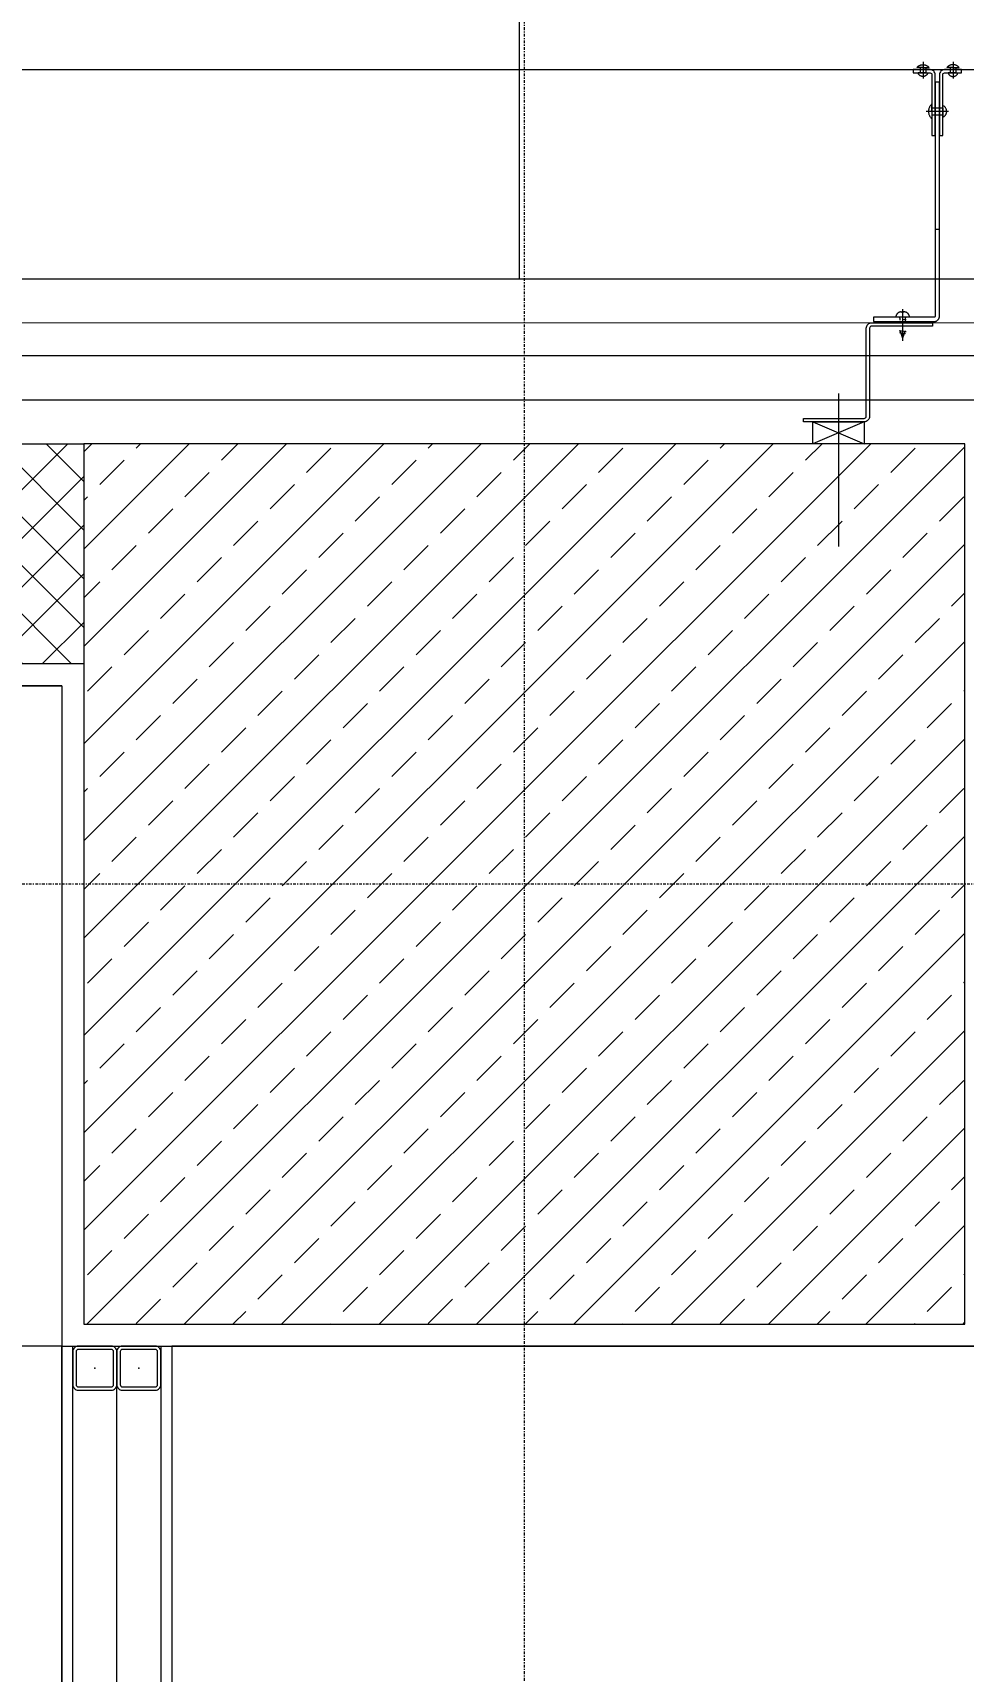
# Model space of a CAD drawing. Extents: x -1439 to 23780, y -1362 to 4476.
# Drawn here: x 8522.9 to 8607.4, y 2713.5 to 2862.4 of the extents above; entities that cross this region are included whole.
import ezdxf
from ezdxf.enums import TextEntityAlignment as Align

# ---------------------------------------------------------------- set-up
doc = ezdxf.new("R2010")
doc.units = 0
doc.header["$MEASUREMENT"] = 0
doc.linetypes.add('Audi$0$DASHDOT2', pattern=[0.5, 0.25, -0.125, 0, -0.125])
doc.layers.get('0').update_dxf_attribs({"color": 9, "lineweight": 9})
for name, color, linetype, lineweight in [('Audi$0$00', 8, 'Continuous', 9), ('Audi$0$01', 8, 'Continuous', 9), ('Audi$0$05', 8, 'Continuous', 9), ('Audi$0$06D', 8, 'Continuous', 9), ('Audi$0$09W', 8, 'Continuous', 9), ('Audi$0$10', 8, 'Continuous', 9), ('Audi$0$11', 8, 'Continuous', 9), ('Audi$0$14', 8, 'Continuous', 9), ('Audi$0$22', 8, 'Continuous', 9), ('Audi$0$24', 8, 'Audi$0$DASHDOT2', 9), ('Audi$0$33', 8, 'Audi$0$BATTING', 9), ('Audi$0$35', 8, 'Continuous', 9)]:
    doc.layers.add(name, color=color, linetype=linetype, lineweight=lineweight)
doc.styles.add('Audi$0$Arial', font='arial.ttf', dxfattribs={"height": 2.5})
doc.linetypes.add('Audi$0$BATTING', pattern='A,0.0001,-0.1,[134,ltypeshp.shx,S=0.1,R=0,X=-0.1,Y=0],-0.2,[134,ltypeshp.shx,S=0.1,R=180,X=0.1,Y=0],-0.1', length=0.4001)

# ---------------------------------------------------------------- blocks, each defined once
blk = doc.blocks.new('Audi$0$gr-p-birim eleman')
for p, q in [((12.5, 0), (425, 0)), ((425, 0), (425, -60)), ((425, -60), (12.5, -60))]:
    blk.add_line(p, q)
blk = doc.blocks.new('Audi$0$0_wallno')
blk.add_lwpolyline([(-7.84, 1.5), (7.942, 1.5), (7.942, -1.5), (-7.84, -1.5)], close=True)
blk.add_lwpolyline([(7.942, 0), (16.132, 0)])
at = {"style": 'Audi$0$Arial'}
blk.add_attdef('GENISLIK', text='', height=2, dxfattribs=at).set_placement((8.442, 0), align=Align.BOTTOM_LEFT)
blk.add_attdef('DUVARNO', text='', height=2, dxfattribs=at).set_placement((0, 0), align=Align.MIDDLE_CENTER)
blk.add_attdef('YUKSEKLIK', text='', height=2, dxfattribs=at).set_placement((8.442, -0.5), align=Align.TOP_LEFT)
blk = doc.blocks.new('Audi$0$p-kolon_80x80')
at = {"layer": 'Audi$0$09W'}
h = blk.add_hatch(dxfattribs=at)
h.set_pattern_fill('ANSI33', color=256, scale=25, style=0)
h.set_pattern_definition([(45, (-1222.5, -385), (-4.419417, 4.419417), []), (45, (-1218.0806, -385), (-4.419417, 4.419417), [3.125, -1.5625])])
h.paths.add_polyline_path([(-40, -40), (40, -40), (40, 40), (-40, 40)])
blk.add_lwpolyline([(-40, -40), (40, -40), (40, 40), (-40, 40)], close=True)
blk = doc.blocks.new('Audi$0$p- alum kaplama profil')
at = {"lineweight": 13}
blk.add_lwpolyline([(7.12, 12.59), (7.12, 26.49)], dxfattribs=at)
at = {"lineweight": 5}
blk.add_lwpolyline([(9.44, 15.16), (4.79, 15.16), (4.79, 17.16), (9.44, 17.16)], close=True, dxfattribs=at)
for points in [[(4.79, 15.16), (9.44, 17.16)], [(9.44, 15.16), (4.79, 17.16)]]:
    blk.add_lwpolyline(points, dxfattribs=at)
at = {"lineweight": 18}
blk.add_lwpolyline([(4.09, 6.16), (-1.41, 6.16), (-1.41, 6.46), (4.09, 6.46, 0.414214), (4.29, 6.66), (4.29, 14.66, -0.414214), (4.79, 15.16), (10.29, 15.16), (10.29, 14.86), (4.79, 14.86, 0.414214), (4.59, 14.66), (4.59, 6.66, -0.414214)], format="xyb", close=True, dxfattribs=at)
blk.add_lwpolyline([(-2.06, 5.56), (-2.06, -2.34), (-2.06, -15.69), (-1.66, -15.69), (-1.66, -2.34), (-1.66, 5.56), (-1.66, 5.56), (-1.66, 5.57), (-1.66, 5.57), (-1.66, 5.58), (-1.66, 5.58), (-1.65, 5.59), (-1.65, 5.59), (-1.65, 5.59), (-1.65, 5.6), (-1.65, 5.6), (-1.64, 5.61), (-1.64, 5.61), (-1.64, 5.62), (-1.64, 5.62), (-1.63, 5.62), (-1.63, 5.63), (-1.63, 5.63), (-1.62, 5.63), (-1.62, 5.64), (-1.61, 5.64), (-1.61, 5.64), (-1.61, 5.64), (-1.6, 5.65), (-1.6, 5.65), (-1.59, 5.65), (-1.59, 5.65), (-1.58, 5.65), (-1.58, 5.65), (-1.57, 5.66), (-1.57, 5.66), (-1.56, 5.66), (-1.56, 5.66), (3.94, 5.66), (3.94, 6.06), (-1.56, 6.06), (-1.58, 6.06), (-1.61, 6.05), (-1.63, 6.05), (-1.66, 6.05), (-1.68, 6.04), (-1.7, 6.03), (-1.73, 6.03), (-1.75, 6.02), (-1.77, 6.01), (-1.79, 6), (-1.82, 5.99), (-1.84, 5.97), (-1.86, 5.96), (-1.88, 5.94), (-1.89, 5.93), (-1.91, 5.91), (-1.93, 5.89), (-1.95, 5.87), (-1.96, 5.85), (-1.97, 5.83), (-1.99, 5.81), (-2, 5.79), (-2.01, 5.77), (-2.02, 5.75), (-2.03, 5.72), (-2.04, 5.7), (-2.04, 5.68), (-2.05, 5.65), (-2.05, 5.63), (-2.06, 5.61), (-2.06, 5.58)], close=True)
blk.add_lwpolyline([(-1.66, -2.34), (-2.06, -2.34)])
for points in [[(-2.36, -10.84), (-2.36, -16.39), (-2.36, -16.39, -0.414214), (-2.51, -16.54), (-2.51, -16.54), (-4.06, -16.54), (-4.06, -16.84), (-2.51, -16.84), (-2.51, -16.84, 0.414214), (-2.06, -16.39), (-2.06, -10.84)], [(-1.36, -10.84), (-1.66, -10.84), (-1.66, -16.39, 0.414214), (-1.21, -16.84), (-1.21, -16.84), (0.34, -16.84), (0.34, -16.54), (-1.21, -16.54), (-1.21, -16.54, -0.414214), (-1.36, -16.39), (-1.36, -16.39)]]:
    blk.add_lwpolyline(points, format="xyb", close=True)
for points in [[(1.05, 6.91, -10), (1.29, 7.56, -10)], [(1.29, 4.93, -10), (1.29, 7.8, -10)], [(1.53, 6.82, -10), (1.29, 7.56, -10)], [(1.61, 6.87, -10), (0.98, 6.96, -10)], [(1.56, 7.05, -10), (1.02, 7.13, -10)], [(1.05, 5.83, -10), (1.05, 6.01, -10)], [(1.29, 6.16, -10), (1.29, 6.26, -10)], [(0.67, 5.66, -10), (1.91, 5.66, -10)], [(0.67, 5.66, -10), (0.67, 5.64, -10), (0.67, 5.62, -10), (0.67, 5.6, -10), (0.68, 5.58, -10), (0.68, 5.56, -10), (0.69, 5.54, -10), (0.69, 5.52, -10), (0.7, 5.5, -10), (0.7, 5.48, -10), (0.71, 5.46, -10), (0.72, 5.45, -10), (0.73, 5.43, -10), (0.74, 5.41, -10), (0.75, 5.4, -10), (0.76, 5.38, -10), (0.77, 5.36, -10), (0.79, 5.35, -10), (0.8, 5.33, -10), (0.81, 5.32, -10), (0.83, 5.31, -10), (0.84, 5.29, -10), (0.86, 5.28, -10), (0.87, 5.27, -10), (0.89, 5.26, -10), (0.91, 5.25, -10), (0.92, 5.24, -10), (0.94, 5.23, -10), (0.96, 5.22, -10), (0.98, 5.21, -10), (1, 5.21, -10), (1.02, 5.2, -10), (1.03, 5.2, -10)], [(0.96, 5.66, -10), (0.97, 5.66, -10), (0.97, 5.66, -10), (0.97, 5.66, -10), (0.98, 5.66, -10), (0.98, 5.66, -10), (0.99, 5.66, -10), (0.99, 5.66, -10), (1, 5.66, -10), (1, 5.67, -10), (1, 5.67, -10), (1.01, 5.67, -10), (1.01, 5.67, -10), (1.01, 5.67, -10), (1.02, 5.68, -10), (1.02, 5.68, -10), (1.02, 5.68, -10), (1.03, 5.69, -10), (1.03, 5.69, -10), (1.03, 5.69, -10), (1.04, 5.7, -10), (1.04, 5.7, -10), (1.04, 5.7, -10), (1.04, 5.71, -10), (1.04, 5.71, -10), (1.05, 5.72, -10), (1.05, 5.72, -10), (1.05, 5.72, -10), (1.05, 5.73, -10), (1.05, 5.73, -10), (1.05, 5.74, -10), (1.05, 5.74, -10), (1.05, 5.75, -10)], [(1.33, 5.85, -10), (0.98, 5.88, -10)], [(1.03, 5.2, -10), (1.04, 5.2, -10), (1.05, 5.19, -10), (1.05, 5.19, -10), (1.06, 5.19, -10), (1.06, 5.19, -10), (1.07, 5.19, -10), (1.07, 5.19, -10), (1.08, 5.19, -10), (1.08, 5.19, -10), (1.09, 5.19, -10), (1.09, 5.18, -10), (1.1, 5.18, -10), (1.1, 5.18, -10), (1.11, 5.18, -10), (1.11, 5.18, -10), (1.12, 5.18, -10), (1.12, 5.18, -10), (1.13, 5.18, -10), (1.13, 5.18, -10), (1.14, 5.18, -10), (1.15, 5.18, -10), (1.15, 5.18, -10), (1.16, 5.17, -10), (1.16, 5.17, -10), (1.17, 5.17, -10), (1.17, 5.17, -10), (1.18, 5.17, -10), (1.18, 5.17, -10), (1.19, 5.17, -10), (1.19, 5.17, -10), (1.2, 5.17, -10), (1.2, 5.17, -10)], [(1.05, 5.75, -10), (1.05, 5.83, -10)], [(1.2, 5.17, -10), (1.2, 5.2, -10)], [(1.38, 5.2, -10), (1.2, 5.2, -10)], [(1.38, 5.17, -10), (1.38, 5.2, -10)], [(1.38, 5.17, -10), (1.38, 5.17, -10), (1.39, 5.17, -10), (1.39, 5.17, -10), (1.4, 5.17, -10), (1.41, 5.17, -10), (1.41, 5.17, -10), (1.42, 5.17, -10), (1.42, 5.17, -10), (1.43, 5.17, -10), (1.43, 5.18, -10), (1.44, 5.18, -10), (1.44, 5.18, -10), (1.45, 5.18, -10), (1.45, 5.18, -10), (1.46, 5.18, -10), (1.46, 5.18, -10), (1.47, 5.18, -10), (1.47, 5.18, -10), (1.48, 5.18, -10), (1.48, 5.18, -10), (1.49, 5.18, -10), (1.5, 5.19, -10), (1.5, 5.19, -10), (1.51, 5.19, -10), (1.51, 5.19, -10), (1.52, 5.19, -10), (1.52, 5.19, -10), (1.53, 5.19, -10), (1.53, 5.19, -10), (1.54, 5.19, -10), (1.54, 5.2, -10), (1.55, 5.2, -10)], [(1.53, 5.75, -10), (1.53, 5.92, -10)], [(1.53, 5.75, -10), (1.53, 5.74, -10), (1.53, 5.74, -10), (1.53, 5.73, -10), (1.53, 5.73, -10), (1.53, 5.72, -10), (1.54, 5.72, -10), (1.54, 5.72, -10), (1.54, 5.71, -10), (1.54, 5.71, -10), (1.54, 5.7, -10), (1.54, 5.7, -10), (1.55, 5.7, -10), (1.55, 5.69, -10), (1.55, 5.69, -10), (1.55, 5.69, -10), (1.56, 5.68, -10), (1.56, 5.68, -10), (1.56, 5.68, -10), (1.57, 5.67, -10), (1.57, 5.67, -10), (1.58, 5.67, -10), (1.58, 5.67, -10), (1.58, 5.67, -10), (1.59, 5.66, -10), (1.59, 5.66, -10), (1.6, 5.66, -10), (1.6, 5.66, -10), (1.6, 5.66, -10), (1.61, 5.66, -10), (1.61, 5.66, -10), (1.62, 5.66, -10), (1.62, 5.66, -10)], [(1.55, 5.2, -10), (1.57, 5.2, -10), (1.59, 5.21, -10), (1.6, 5.21, -10), (1.62, 5.22, -10), (1.64, 5.23, -10), (1.66, 5.24, -10), (1.68, 5.25, -10), (1.69, 5.26, -10), (1.71, 5.27, -10), (1.73, 5.28, -10), (1.74, 5.29, -10), (1.76, 5.31, -10), (1.77, 5.32, -10), (1.78, 5.33, -10), (1.8, 5.35, -10), (1.81, 5.36, -10), (1.82, 5.38, -10), (1.83, 5.4, -10), (1.84, 5.41, -10), (1.85, 5.43, -10), (1.86, 5.45, -10), (1.87, 5.46, -10), (1.88, 5.48, -10), (1.89, 5.5, -10), (1.89, 5.52, -10), (1.9, 5.54, -10), (1.9, 5.56, -10), (1.9, 5.58, -10), (1.91, 5.6, -10), (1.91, 5.62, -10), (1.91, 5.64, -10), (1.91, 5.66, -10)], [(-2.86, -13.04, 0), (-0.86, -13.04, 0)], [(-2.36, -12.52, 0), (-2.4, -12.53, 0), (-2.43, -12.56, 0), (-2.47, -12.58, 0), (-2.5, -12.6, 0), (-2.53, -12.63, 0), (-2.56, -12.66, 0), (-2.59, -12.69, 0), (-2.61, -12.73, 0), (-2.63, -12.76, 0), (-2.65, -12.8, 0), (-2.67, -12.84, 0), (-2.68, -12.88, 0), (-2.69, -12.92, 0), (-2.7, -12.96, 0), (-2.71, -13, 0), (-2.71, -13.04, 0), (-2.71, -13.08, 0), (-2.7, -13.13, 0), (-2.69, -13.17, 0), (-2.68, -13.21, 0), (-2.67, -13.25, 0), (-2.65, -13.28, 0), (-2.63, -13.32, 0), (-2.61, -13.36, 0), (-2.59, -13.39, 0), (-2.56, -13.42, 0), (-2.53, -13.45, 0), (-2.5, -13.48, 0), (-2.47, -13.51, 0), (-2.43, -13.53, 0), (-2.4, -13.55, 0), (-2.36, -13.57, 0)], [(-2.36, -13.04, 0), (-2.36, -12.52, 0)], [(-2.36, -13.04, 0), (-2.36, -12.73, 0)], [(-2.36, -12.73, 0), (-2.36, -13.04, 0)], [(-1.36, -12.73, 0), (-2.36, -12.73, 0)], [(-2.36, -13.04, 0), (-2.36, -13.36, 0)], [(-2.36, -13.04, 0), (-2.36, -13.57, 0)], [(-2.36, -13.36, 0), (-2.36, -13.04, 0)], [(-1.36, -13.36, 0), (-2.36, -13.36, 0)], [(-1.36, -13.04, 0), (-1.36, -12.37, 0)], [(-1.36, -13.72, 0), (-1.32, -13.68, 0), (-1.29, -13.65, 0), (-1.26, -13.61, 0), (-1.23, -13.58, 0), (-1.2, -13.54, 0), (-1.18, -13.5, 0), (-1.16, -13.45, 0), (-1.14, -13.41, 0), (-1.12, -13.37, 0), (-1.1, -13.32, 0), (-1.09, -13.28, 0), (-1.08, -13.23, 0), (-1.07, -13.18, 0), (-1.06, -13.14, 0), (-1.06, -13.09, 0), (-1.06, -13.04, 0), (-1.06, -12.99, 0), (-1.06, -12.95, 0), (-1.07, -12.9, 0), (-1.08, -12.85, 0), (-1.09, -12.81, 0), (-1.1, -12.76, 0), (-1.12, -12.72, 0), (-1.14, -12.67, 0), (-1.16, -12.63, 0), (-1.18, -12.59, 0), (-1.2, -12.55, 0), (-1.23, -12.51, 0), (-1.26, -12.47, 0), (-1.29, -12.43, 0), (-1.32, -12.4, 0), (-1.36, -12.37, 0)], [(-1.36, -13.04, 0), (-1.36, -13.72, 0)], [(-2.85, -16.54, 0), (-2.86, -16.51, 0), (-2.87, -16.47, 0), (-2.89, -16.44, 0), (-2.91, -16.41, 0), (-2.93, -16.38, 0), (-2.96, -16.35, 0), (-2.98, -16.33, 0), (-3.01, -16.31, 0), (-3.04, -16.29, 0), (-3.07, -16.27, 0), (-3.11, -16.25, 0), (-3.14, -16.24, 0), (-3.18, -16.23, 0), (-3.21, -16.22, 0), (-3.25, -16.22, 0), (-3.29, -16.22, 0), (-3.32, -16.22, 0), (-3.36, -16.22, 0), (-3.39, -16.23, 0), (-3.43, -16.24, 0), (-3.46, -16.25, 0), (-3.5, -16.27, 0), (-3.53, -16.29, 0), (-3.56, -16.31, 0), (-3.59, -16.33, 0), (-3.61, -16.35, 0), (-3.64, -16.38, 0), (-3.66, -16.41, 0), (-3.68, -16.44, 0), (-3.7, -16.47, 0), (-3.71, -16.51, 0), (-3.73, -16.54, 0)], [(-3.29, -17.54, 0), (-3.29, -16.04, 0)], [(-1, -16.54, 0), (-0.98, -16.51, 0), (-0.97, -16.47, 0), (-0.95, -16.44, 0), (-0.93, -16.41, 0), (-0.91, -16.38, 0), (-0.88, -16.35, 0), (-0.86, -16.33, 0), (-0.83, -16.31, 0), (-0.8, -16.29, 0), (-0.77, -16.27, 0), (-0.73, -16.25, 0), (-0.7, -16.24, 0), (-0.66, -16.23, 0), (-0.63, -16.22, 0), (-0.59, -16.22, 0), (-0.56, -16.22, 0), (-0.52, -16.22, 0), (-0.48, -16.22, 0), (-0.45, -16.23, 0), (-0.41, -16.24, 0), (-0.38, -16.25, 0), (-0.34, -16.27, 0), (-0.31, -16.29, 0), (-0.28, -16.31, 0), (-0.25, -16.33, 0), (-0.23, -16.35, 0), (-0.2, -16.38, 0), (-0.18, -16.41, 0), (-0.16, -16.44, 0), (-0.14, -16.47, 0), (-0.13, -16.51, 0), (-0.12, -16.54, 0)], [(-0.56, -17.54, 0), (-0.56, -16.04, 0)], [(-3.84, -17.04, 0), (-3.81, -17.07, 0), (-3.78, -17.1, 0), (-3.75, -17.12, 0), (-3.72, -17.15, 0), (-3.69, -17.17, 0), (-3.66, -17.19, 0), (-3.62, -17.21, 0), (-3.59, -17.23, 0), (-3.55, -17.24, 0), (-3.52, -17.26, 0), (-3.48, -17.27, 0), (-3.44, -17.28, 0), (-3.4, -17.28, 0), (-3.36, -17.29, 0), (-3.32, -17.29, 0), (-3.29, -17.29, 0), (-3.25, -17.29, 0), (-3.21, -17.29, 0), (-3.17, -17.28, 0), (-3.13, -17.28, 0), (-3.09, -17.27, 0), (-3.06, -17.26, 0), (-3.02, -17.24, 0), (-2.98, -17.23, 0), (-2.95, -17.21, 0), (-2.91, -17.19, 0), (-2.88, -17.17, 0), (-2.85, -17.15, 0), (-2.82, -17.12, 0), (-2.79, -17.1, 0), (-2.76, -17.07, 0), (-2.73, -17.04, 0)], [(-3.29, -17.04, 0), (-3.84, -17.04, 0)], [(-3.29, -16.54, 0), (-3.73, -16.54, 0)], [(-3.29, -16.54, 0), (-3.55, -16.54, 0)], [(-3.55, -16.54, 0), (-3.29, -16.54, 0)], [(-3.55, -17.04, 0), (-3.55, -16.54, 0)], [(-3.29, -16.54, 0), (-2.85, -16.54, 0)], [(-3.29, -16.54, 0), (-3.03, -16.54, 0)], [(-3.03, -16.54, 0), (-3.29, -16.54, 0)], [(-3.29, -17.04, 0), (-2.73, -17.04, 0)], [(-3.03, -17.04, 0), (-3.03, -16.54, 0)], [(-0.56, -17.04, 0), (-1.11, -17.04, 0)], [(0, -17.04, 0), (-0.03, -17.07, 0), (-0.06, -17.1, 0), (-0.09, -17.12, 0), (-0.12, -17.15, 0), (-0.15, -17.17, 0), (-0.18, -17.19, 0), (-0.22, -17.21, 0), (-0.25, -17.23, 0), (-0.29, -17.24, 0), (-0.33, -17.26, 0), (-0.36, -17.27, 0), (-0.4, -17.28, 0), (-0.44, -17.28, 0), (-0.48, -17.29, 0), (-0.52, -17.29, 0), (-0.56, -17.29, 0), (-0.59, -17.29, 0), (-0.63, -17.29, 0), (-0.67, -17.28, 0), (-0.71, -17.28, 0), (-0.75, -17.27, 0), (-0.79, -17.26, 0), (-0.82, -17.24, 0), (-0.86, -17.23, 0), (-0.89, -17.21, 0), (-0.93, -17.19, 0), (-0.96, -17.17, 0), (-0.99, -17.15, 0), (-1.02, -17.12, 0), (-1.05, -17.1, 0), (-1.08, -17.07, 0), (-1.11, -17.04, 0)], [(-0.56, -16.54, 0), (-1, -16.54, 0)], [(-0.56, -16.54, 0), (-0.82, -16.54, 0)], [(-0.82, -16.54, 0), (-0.56, -16.54, 0)], [(-0.82, -17.04, 0), (-0.82, -16.54, 0)], [(-0.56, -16.54, 0), (-0.3, -16.54, 0)], [(-0.56, -16.54, 0), (-0.12, -16.54, 0)], [(-0.3, -16.54, 0), (-0.56, -16.54, 0)], [(-0.56, -17.04, 0), (0, -17.04, 0)], [(-0.3, -17.04, 0), (-0.3, -16.54, 0)]]:
    blk.add_polyline3d(points)
blk = doc.blocks.new('Audi$0$Prf-40x40')
for points in [[(1.5, -2), (-1.5, -2, -0.414214), (-2, -1.5), (-2, 1.5, -0.414214), (-1.5, 2), (1.5, 2, -0.414214), (2, 1.5), (2, -1.5, -0.414214)], [(1.5, -1.7), (-1.5, -1.7, -0.414214), (-1.7, -1.5), (-1.7, 1.5, -0.414214), (-1.5, 1.7), (1.5, 1.7, -0.414214), (1.7, 1.5), (1.7, -1.5, -0.414214)]]:
    blk.add_lwpolyline(points, format="xyb", close=True)
at = {"color": 252}
blk.add_point((0, 0), dxfattribs=at)

msp = doc.modelspace()

# ---------------------------------------------------------------- hatches: boundary and pattern name
at = {"layer": 'Audi$0$09W'}
h = msp.add_hatch(dxfattribs=at)
h.set_pattern_fill('ANSI37', color=256, scale=25, style=0)
h.paths.add_polyline_path([(8088.98, 2825), (8527.5, 2825), (8527.5, 2805), (8088.98, 2805)])

# ---------------------------------------------------------------- linework, layer by layer
at = {"layer": 'Audi$0$00'}
msp.add_lwpolyline([(8088.98, 2825), (8527.5, 2825), (8527.5, 2805), (8088.98, 2805)], close=True, dxfattribs=at)
at = {"layer": 'Audi$0$06D'}
for points in [[(8087.5, 2840), (8529.59, 2840)], [(8526.02, 2840), (8730, 2840)], [(8527.5, 2833), (8527.5, 2833), (8088.98, 2833), (8088.98, 2825)], [(8730, 2825), (8730, 2833), (8527.5, 2833)], [(8530.5, 2450.5), (8530.5, 2739.5)]]:
    msp.add_lwpolyline(points, dxfattribs=at)
at = {"layer": 'Audi$0$10'}
msp.add_line((8088.98, 2859), (10761.5, 2859), dxfattribs=at)
at = {"layer": 'Audi$0$10', "const_width": 0.1}
for points in [[(8088.98, 2836), (8529.59, 2836)], [(8525.28, 2836), (8736.63, 2836)]]:
    msp.add_lwpolyline(points, dxfattribs=at)
at = {"layer": 'Audi$0$11'}
for points in [[(8535.5, 2447), (8525.5, 2447), (8525.5, 2743), (8535.5, 2743)], [(8534.5, 2447), (8526.5, 2447), (8526.5, 2743), (8534.5, 2743)]]:
    msp.add_lwpolyline(points, close=True, dxfattribs=at)
at = {"layer": 'Audi$0$14'}
for points in [[(8525.5, 2803), (8103, 2803), (8086.98, 2820.22)], [(8525.5, 2803), (8525.5, 2743), (8609.5, 2743), (8609.5, 2803), (8732, 2803), (8732, 2819.3)]]:
    msp.add_lwpolyline(points, dxfattribs=at)
at = {"layer": 'Audi$0$24'}
for points in [[(8567.5, 195), (8567.5, 4035)], [(6827.5, 2785), (11027.5, 2785)]]:
    msp.add_lwpolyline(points, dxfattribs=at)
at = {"layer": 'Audi$0$33', "ltscale": 0.4}
for points in [[(8088.98, 2829), (8527.5, 2829)], [(8527.5, 2829), (8730, 2829)]]:
    msp.add_lwpolyline(points, dxfattribs=at)
at = {"layer": 'Audi$0$35'}
msp.add_lwpolyline([(7909.5, 2803), (8525.5, 2803), (8525.5, 2363), (10472.5, 2363), (10472.5, 2240), (9967.4, 2240), (10004.84, 1897.89, 0.099521), (7703.07, 1167.17)], format="xyb", dxfattribs=at)
msp.add_lwpolyline([(8609.5, 2803), (8609.5, 2743), (8535.5, 2743), (8535.5, 2447), (8609.5, 2447), (8609.5, 2363), (9225.5, 2363), (9225.5, 2803)], close=True, dxfattribs=at)

# ---------------------------------------------------------------- block references
at = {"layer": 'Audi$0$01'}
msp.add_blockref('Audi$0$p-kolon_80x80', (8567.5, 2785), dxfattribs=at)
at = {"layer": 'Audi$0$05'}
msp.add_blockref('Audi$0$gr-p-birim eleman', (8100.5, 2803), dxfattribs=at)
at = {"layer": 'Audi$0$10', "rotation": 180}
msp.add_blockref('Audi$0$p- alum kaplama profil', (8603.14, 2842.16), dxfattribs=at)
at = {"layer": 'Audi$0$10', "xscale": -1}
for p in [(8528.5, 2741), (8532.5, 2741)]:
    msp.add_blockref('Audi$0$Prf-40x40', p, dxfattribs=at)
at = {"layer": 'Audi$0$22'}
ref = msp.add_blockref('Audi$0$0_wallno', (8567.03, 2920.66), dxfattribs=dict(at, xscale=-5, yscale=5, zscale=5, rotation=90))
ref.add_attrib('DUVARNO', 'AUDI-GC02', dxfattribs={"layer": '0', "height": 10, "rotation": 90, "style": 'Audi$0$Arial'}).set_placement((8567.03, 2921.4), align=Align.MIDDLE_CENTER)

doc.saveas('drawing.dxf')
